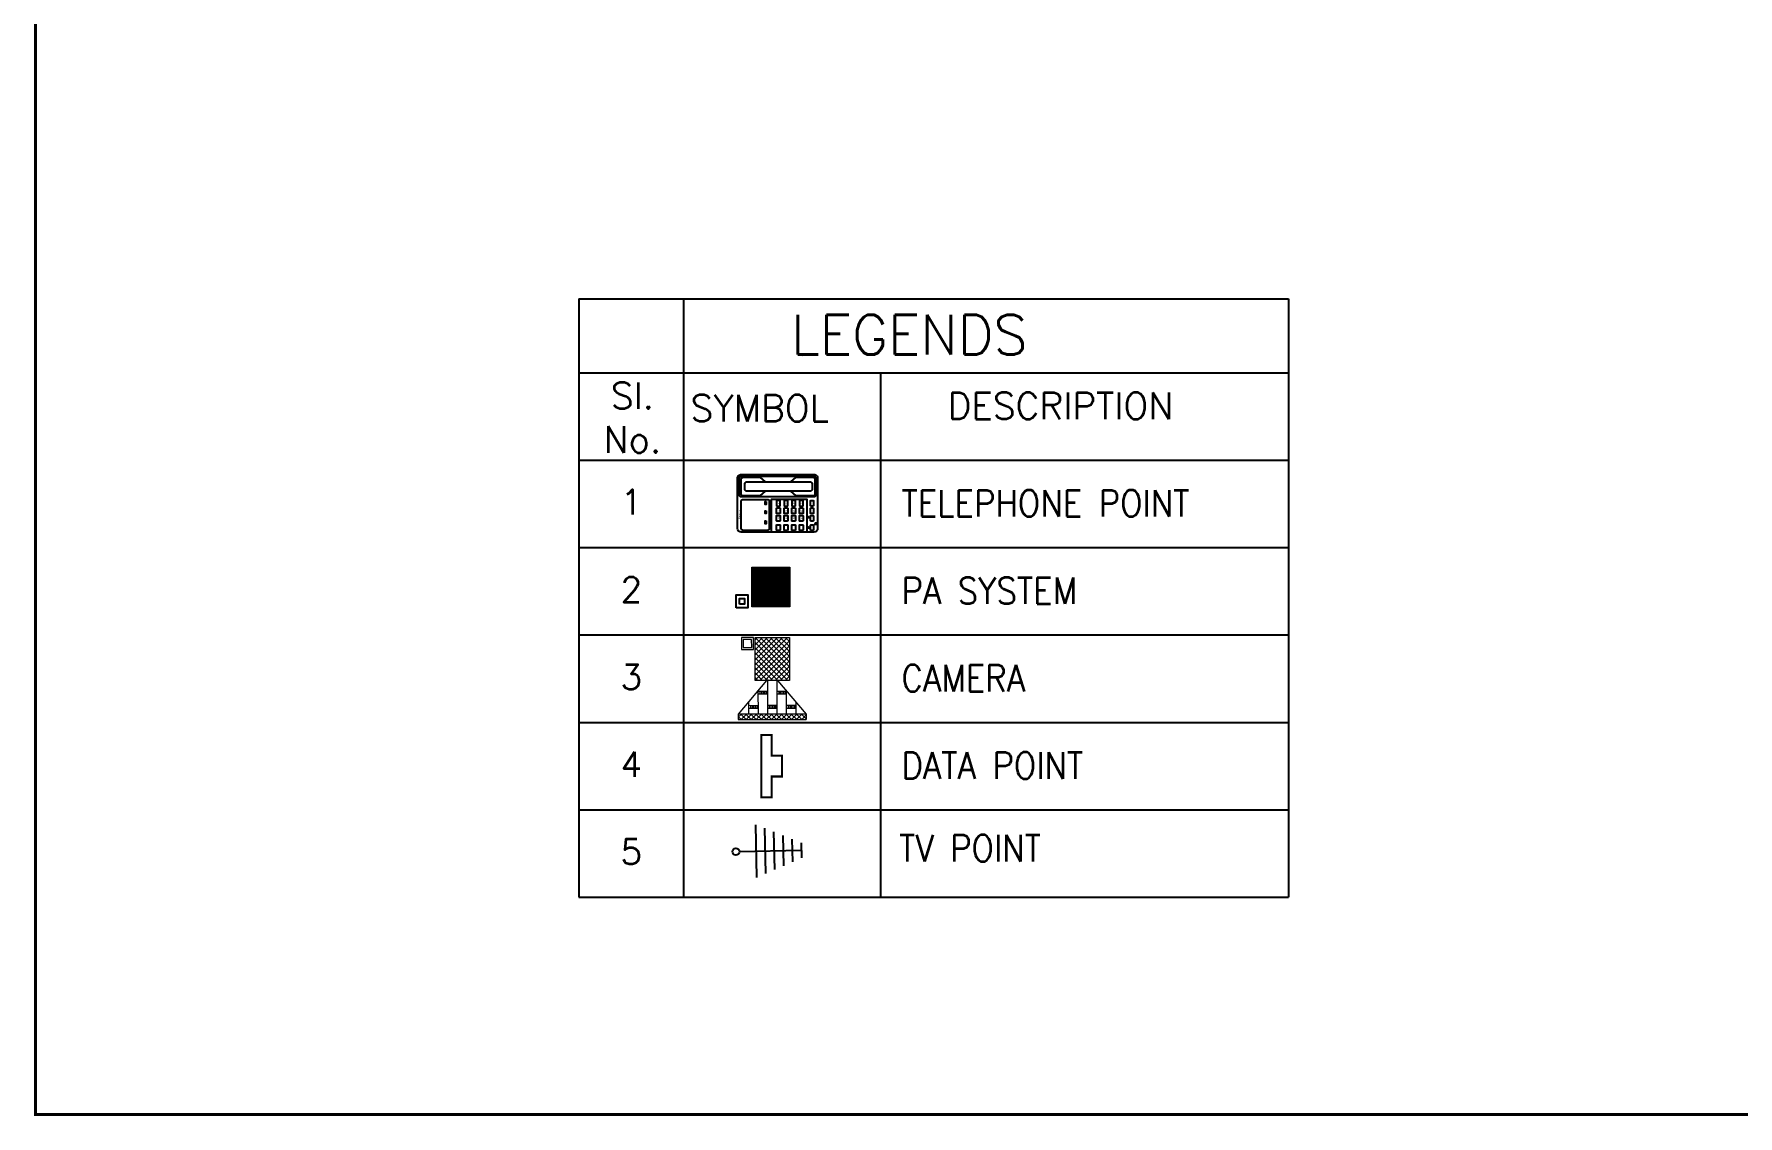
# Model space of a CAD drawing. Header units: inches. Extents: x -221585 to 401252, y -284294 to 332380.
# Drawn here: x 161017 to 164651, y 49881 to 52190 of the extents above; entities that cross this region are included whole.
import ezdxf
from ezdxf.enums import TextEntityAlignment as Align

# ---------------------------------------------------------------- set-up
doc = ezdxf.new("R2010")
doc.units = ezdxf.units.IN
doc.header["$MEASUREMENT"] = 0
for name, color, linetype, lineweight in [('A-SEC-TXT', 3, 'Continuous', 0), ('A-WALL', 1, 'Continuous', 9), ('Wall mount speaker', 2, 'Continuous', 0)]:
    doc.layers.add(name, color=color, linetype=linetype, lineweight=lineweight)
for name, color, linetype in [('AC-GRND-PATT', 251, 'Continuous'), ('ELV points', 7, 'Continuous'), ('Power', 7, 'Continuous'), ('TEL', 6, 'Continuous')]:
    doc.layers.add(name, color=color, linetype=linetype)
doc.styles.add('A', font='SIMPLEX', dxfattribs={"width": 0.9})
doc.styles.get("Standard").update_dxf_attribs({"font": 'arial.ttf'})
pattern_1 = [(135, (-206628.523, -439172.145), (31.0767903, 31.0767903), []), (45, (-206628.523, -439172.145), (31.0767903, -31.0767903), [])]

# ---------------------------------------------------------------- blocks, each defined once
blk = doc.blocks.new('A$C08703A85')
at = {"layer": 'AC-GRND-PATT', "lineweight": -2, "ltscale": 0.1}
h = blk.add_hatch(dxfattribs=at)
h.set_pattern_fill('ANSI37', color=0, scale=351.593746)
h.set_pattern_definition(pattern_1)
h.paths.add_polyline_path([(0, 837), (67, 837), (70, 834), (70, 6), (63, 0), (0, 0)])
h = blk.add_hatch(dxfattribs=at)
h.set_pattern_fill('BRSTONE', color=0, scale=351.593746)
h.set_pattern_definition([(180, (-206628.52, -439172.15), (-7e-13, 116.025936), []), (90, (-206944.96, -439172.15), (175.79687, 116.025936), [116.02594, -116.02594]), (90, (-206909.8, -439172.15), (175.79687, 116.025936), [116.02594, -116.02594]), (180, (-206944.96, -439152.81), (-175.796873, 116.025936), [-316.43437, 35.159375]), (180, (-206944.96, -439133.47), (-175.796873, 116.025936), [-316.43437, 35.159375]), (180, (-206944.96, -439114.13), (-175.796873, 116.025936), [-316.43437, 35.159375]), (180, (-206944.96, -439094.8), (-175.796873, 116.025936), [-316.43437, 35.159375]), (180, (-206944.96, -439075.46), (-175.796873, 116.025936), [-316.43437, 35.159375])])
h.paths.add_polyline_path([(70, 834), (481, 486), (481, 352), (70, 6)])
h = blk.add_hatch(dxfattribs=at)
h.set_pattern_fill('ANSI37', color=0, scale=351.593746)
h.set_pattern_definition(pattern_1)
h.paths.add_polyline_path([(1009, 628), (1009, 206), (481, 206), (481, 417), (481, 628)])
at = {"layer": 'A-WALL', "color": 10, "lineweight": -2, "ltscale": 0.1}
for p, q in [((0, 837), (0, 0)), ((70, 837), (0, 837)), ((481, 486), (67, 837)), ((70, 839), (70, 0)), ((481, 206), (481, 628)), ((481, 628), (1009, 628)), ((499, 472), (495, 475)), ((1009, 628), (1009, 206)), ((481, 352), (63, 0)), ((481, 206), (481, 417)), ((1009, 206), (481, 206))]:
    blk.add_line(p, q, dxfattribs=at)
at = {"layer": 'A-WALL', "color": 10, "linetype": 'ByBlock', "lineweight": -2, "ltscale": 0.1}
blk.add_line((70, 0), (0, 0), dxfattribs=at)
blk = doc.blocks.new('A$C1C8104B6')
at = {"color": 6}
for points in [[(737, 0), (887, 0), (887, 146), (737, 146)], [(760, 23), (864, 23), (864, 123), (760, 123)]]:
    blk.add_lwpolyline(points, close=True, dxfattribs=at)
at = {"layer": 'A-SEC-TXT', "rotation": 270}
blk.add_blockref('A$C08703A85', (90, 1009), dxfattribs=at)
blk = doc.blocks.new('data')
at = {"layer": 'Power', "color": 3, "const_width": 2}
blk.add_lwpolyline([(58948.7, 155709.8), (58948.7, 155714.8), (58948.7, 155719.8), (58958.7, 155719.8), (58968.7, 155719.8), (58968.7, 155724.8), (58968.7, 155729.8), (58978.7, 155729.8), (58988.7, 155729.8), (58988.7, 155719.8), (59008.7, 155719.8), (59008.7, 155709.8), (58948.7, 155709.8)], dxfattribs=at)
blk = doc.blocks.new('A$C54490F4E')
at = {"layer": 'Wall mount speaker', "ltscale": 0.1}
h = blk.add_hatch(dxfattribs=at)
h.set_pattern_fill('ANSI31', color=3, scale=50, style=0)
h.paths.add_polyline_path([(347, 332), (0, 332), (0, 0), (347, 0)])
at = {"layer": 'Wall mount speaker', "color": 3, "ltscale": 0.1}
blk.add_lwpolyline([(0, 332), (347, 332), (347, 0), (0, 0)], close=True, dxfattribs=at)
blk = doc.blocks.new('A$C1A917D7C')
at = {"layer": 'TEL', "elevation": 0}
for points in [[(0, 956), (227, 956), (227, 744), (0, 744)], [(63, 893), (164, 893), (164, 807), (63, 807)]]:
    blk.add_lwpolyline(points, close=True, dxfattribs=at)
at = {"layer": 'Wall mount speaker', "color": 2, "ltscale": 0.1, "xscale": 2.038325862171721, "yscale": 2.038325862171721, "zscale": 2.038325862171721}
blk.add_blockref('A$C54490F4E', (14, 0), dxfattribs=at)
blk = doc.blocks.new('A$C1A3D5E7F')
at = {"color": 1}
for points in [[(6.11, 4.12), (6.11, 0.28, -0.414214), (5.83, 0), (0.28, 0, -0.414214), (0, 0.28), (0, 4.12, -0.414214), (0.28, 4.41), (5.83, 4.41, -0.414214)], [(5.97, 4.12), (5.97, 2.84, -0.414214), (5.83, 2.7), (0.28, 2.7, -0.414214), (0.14, 2.84), (0.14, 4.12, -0.414214), (0.28, 4.27), (5.83, 4.27, -0.414214)], [(5.69, 3.7), (5.69, 3.27, -0.414214), (5.54, 3.13), (0.71, 3.13, -0.414214), (0.57, 3.27), (0.57, 3.7, -0.414214), (0.71, 3.84), (5.54, 3.84, -0.414214)], [(2.42, 2.36), (2.42, 0.28, -0.414214), (2.28, 0.14), (0.43, 0.14, -0.414214), (0.29, 0.28), (0.29, 2.36, -0.414214), (0.43, 2.5), (2.28, 2.5, -0.414214)], [(3.25, 2.03), (3.25, 2.4, 0.414214), (3.23, 2.43), (3, 2.43, 0.414214), (2.97, 2.4), (2.97, 2.03, 0.414214), (3, 2), (3.23, 2, 0.414214)], [(3.25, 1.82), (3.25, 1.45, -0.414214), (3.23, 1.43), (3, 1.43, -0.414214), (2.97, 1.45), (2.97, 1.82, -0.414214), (3, 1.85), (3.23, 1.85, -0.414214)], [(3.84, 2.03), (3.84, 2.4, 0.414214), (3.81, 2.43), (3.58, 2.43, 0.414214), (3.55, 2.4), (3.55, 2.03, 0.414214), (3.58, 2), (3.81, 2, 0.414214)], [(3.84, 1.82), (3.84, 1.45, -0.414214), (3.81, 1.43), (3.58, 1.43, -0.414214), (3.55, 1.45), (3.55, 1.82, -0.414214), (3.58, 1.85), (3.81, 1.85, -0.414214)], [(4.42, 2.03), (4.42, 2.4, 0.414214), (4.39, 2.43), (4.16, 2.43, 0.414214), (4.14, 2.4), (4.14, 2.03, 0.414214), (4.16, 2), (4.39, 2, 0.414214)], [(4.42, 1.82), (4.42, 1.45, -0.414214), (4.39, 1.43), (4.16, 1.43, -0.414214), (4.14, 1.45), (4.14, 1.82, -0.414214), (4.16, 1.85), (4.39, 1.85, -0.414214)], [(5, 2.03), (5, 2.4, 0.414214), (4.97, 2.43), (4.75, 2.43, 0.414214), (4.72, 2.4), (4.72, 2.03, 0.414214), (4.75, 2), (4.97, 2, 0.414214)], [(5, 1.82), (5, 1.45, -0.414214), (4.97, 1.43), (4.75, 1.43, -0.414214), (4.72, 1.45), (4.72, 1.82, -0.414214), (4.75, 1.85), (4.97, 1.85, -0.414214)], [(5.79, 2.4), (5.79, 2.03, -0.414214), (5.76, 2), (5.6, 2, -0.414214), (5.57, 2.03), (5.57, 2.4, -0.414214), (5.6, 2.43), (5.76, 2.43, -0.414214)], [(5.79, 1.82), (5.79, 1.45, -0.414214), (5.76, 1.43), (5.6, 1.43, -0.414214), (5.57, 1.45), (5.57, 1.82, -0.414214), (5.6, 1.85), (5.76, 1.85, -0.414214)], [(3.25, 1.25), (3.25, 0.88, -0.414214), (3.23, 0.85), (3, 0.85, -0.414214), (2.97, 0.88), (2.97, 1.25, -0.414214), (3, 1.28), (3.23, 1.28, -0.414214)], [(3.25, 0.54), (3.25, 0.17, -0.414214), (3.23, 0.14), (3, 0.14, -0.414214), (2.97, 0.17), (2.97, 0.54, -0.414214), (3, 0.57), (3.23, 0.57, -0.414214)], [(3.84, 1.25), (3.84, 0.88, -0.414214), (3.81, 0.85), (3.58, 0.85, -0.414214), (3.55, 0.88), (3.55, 1.25, -0.414214), (3.58, 1.28), (3.81, 1.28, -0.414214)], [(3.84, 0.54), (3.84, 0.17, -0.414214), (3.81, 0.14), (3.58, 0.14, -0.414214), (3.55, 0.17), (3.55, 0.54, -0.414214), (3.58, 0.57), (3.81, 0.57, -0.414214)], [(4.42, 1.25), (4.42, 0.88, -0.414214), (4.39, 0.85), (4.16, 0.85, -0.414214), (4.14, 0.88), (4.14, 1.25, -0.414214), (4.16, 1.28), (4.39, 1.28, -0.414214)], [(4.42, 0.54), (4.42, 0.17, -0.414214), (4.39, 0.14), (4.16, 0.14, -0.414214), (4.14, 0.17), (4.14, 0.54, -0.414214), (4.16, 0.57), (4.39, 0.57, -0.414214)], [(5, 1.25), (5, 0.88, -0.414214), (4.97, 0.85), (4.75, 0.85, -0.414214), (4.72, 0.88), (4.72, 1.25, -0.414214), (4.75, 1.28), (4.97, 1.28, -0.414214)], [(5, 0.54), (5, 0.17, -0.414214), (4.97, 0.14), (4.75, 0.14, -0.414214), (4.72, 0.17), (4.72, 0.54, -0.414214), (4.75, 0.57), (4.97, 0.57, -0.414214)], [(5.79, 1.25), (5.79, 0.88, -0.414214), (5.76, 0.85), (5.6, 0.85, -0.414214), (5.57, 0.88), (5.57, 1.25, -0.414214), (5.6, 1.28), (5.76, 1.28, -0.414214)], [(5.79, 0.54), (5.79, 0.17, -0.414214), (5.76, 0.14), (5.6, 0.14, -0.414214), (5.57, 0.17), (5.57, 0.54, -0.414214), (5.6, 0.57), (5.76, 0.57, -0.414214)]]:
    blk.add_lwpolyline(points, format="xyb", close=True, dxfattribs=at)
for points in [[(2.11, 3.13), (1.71, 2.77), (0.43, 2.77, -0.414214), (0.28, 2.91), (0.28, 4.05, -0.414214), (0.43, 4.19), (1.71, 4.19), (2.11, 3.84)], [(4.07, 3.84), (4.48, 4.19), (5.76, 4.19, -0.414214), (5.9, 4.05), (5.9, 2.91, -0.414214), (5.76, 2.77), (4.48, 2.77), (4.07, 3.13)]]:
    blk.add_lwpolyline(points, format="xyb", dxfattribs=at)
for points in [[(2.18, 2.34), (2.18, 2.12), (2.1, 2.12), (2.1, 2.34)], [(2.18, 1.64), (2.18, 1.43), (2.1, 1.43), (2.1, 1.64)], [(2.18, 0.86), (2.18, 0.64), (2.1, 0.64), (2.1, 0.86)], [(6.02, 0.66), (6.02, 0.68), (5.91, 0.68), (5.91, 0.66)], [(6.02, 0.65), (6.02, 0.63), (5.91, 0.63), (5.91, 0.65)], [(6.02, 0.61), (6.02, 0.6), (5.91, 0.6), (5.91, 0.61)]]:
    blk.add_lwpolyline(points, close=True, dxfattribs=at)
blk.add_lwpolyline([(5.31, 0), (5.31, 2.5), (2.57, 2.5), (2.57, 0)], dxfattribs=at)
for centre in [(5.43, 1.14), (5.43, 0.35)]:
    blk.add_circle(centre, 0.0499, dxfattribs=at)
for s, height, p in [('Panasonic', 0.0995, (0.15, 1.36)), ('1', 0.142, (3.15, 2.21)), ('2', 0.142, (3.15, 1.64)), ('4', 0.142, (3.73, 2.21)), ('5', 0.142, (3.73, 1.64)), ('7', 0.142, (4.31, 2.21)), ('8', 0.142, (4.31, 1.64)), ('*', 0.142, (4.9, 2.21)), ('0', 0.142, (4.9, 1.64)), ('3', 0.142, (3.15, 1.06)), ('6', 0.142, (3.73, 1.06)), ('9', 0.142, (4.31, 1.06)), ('#', 0.142, (4.9, 1.06)), ('MIC', 0.0498, (5.86, 0.64))]:
    blk.add_text(s, height=height, rotation=90, dxfattribs=at).set_placement(p, align=Align.MIDDLE)
blk = doc.blocks.new('tv point')
at = {"color": 1}
for p, q in [((5130.8518, -920.2757), (5130.8518, -920.3758)), ((5130.8689, -920.2828), (5130.8689, -920.3687)), ((5130.8861, -920.29), (5130.8861, -920.3615)), ((5130.9033, -920.2972), (5130.9033, -920.3544)), ((5130.9204, -920.3043), (5130.9204, -920.3472)), ((5130.9376, -920.3115), (5130.9376, -920.3401)), ((5130.8205, -920.3258), (5130.9376, -920.3258))]:
    blk.add_line(p, q, dxfattribs=at)
blk.add_circle((5130.8138, -920.3258), 0.00664, dxfattribs=at)

msp = doc.modelspace()

# ---------------------------------------------------------------- linework, layer by layer
at = {"color": 3}
for p, q in [((162179.2, 51624.9), (163693, 51624.9)), ((163693, 51466.7), (162179.2, 51466.7)), ((162179.2, 51280.8), (162845.9, 51280.8)), ((162179.2, 51280.8), (163693, 51280.8)), ((162845.9, 51280.8), (163693, 51280.8)), ((162179.2, 51094.2), (163693, 51094.2)), ((162179.2, 50907.7), (163693, 50907.7)), ((162179.2, 50721.2), (163693, 50721.2)), ((162179.2, 50534.6), (163693, 50534.6)), ((162179.2, 50348.1), (163693, 50348.1))]:
    msp.add_line(p, q, dxfattribs=at)
for p, q in [((162179.2, 51624.9), (162179.2, 50348.1)), ((162402.3, 51624.9), (162402.3, 50348.1)), ((163693, 51624.9), (163693, 50348.1)), ((162822.1, 51466.7), (162822.1, 50348.1))]:
    msp.add_line(p, q)
at = {"color": 6, "const_width": 6.3}
msp.add_lwpolyline([(169635.6, 49884.5), (161020.2, 49884.5), (161020.2, 55685.7), (169635.6, 55685.7)], close=True, dxfattribs=at)
at = {"color": 230, "linetype": 'Continuous', "lineweight": 9, "true_color": 0x0000e6}
msp.add_lwpolyline([(162643.8, 51511.4), (162656.7, 51504.4), (162656.7, 51504.4)], dxfattribs=at)

# ---------------------------------------------------------------- block references
at = {"linetype": 'ByBlock', "lineweight": -3, "xscale": 28, "yscale": 28, "zscale": 28}
msp.add_blockref('A$C1A3D5E7F', (162517.3, 51126.9), dxfattribs=at)
at = {"xscale": 1125, "yscale": 1125, "zscale": 1125, "rotation": 1.176783000597571}
msp.add_blockref('tv point', (-5629697.7, 967049, -0.4), dxfattribs=at)
at = {"layer": 'A-SEC-TXT', "color": 30, "xscale": 0.12012, "yscale": 0.12012, "zscale": 0.12012, "rotation": 89.99999999999999}
msp.add_blockref('A$C1A917D7C', (162629.1, 50965.8), dxfattribs=at)
at = {"layer": 'A-SEC-TXT', "xscale": 0.17325, "yscale": 0.17325, "zscale": 0.17325, "rotation": 180.069765883491}
msp.add_blockref('A$C1C8104B6', (162679.3, 50902.4), dxfattribs=at)
at = {"layer": 'ELV points', "xscale": 2.216327740261543, "yscale": 2.216327740261543, "zscale": 2.216327740261543, "rotation": 270}
msp.add_blockref('data', (-182535.9, 181344), dxfattribs=at)

# ---------------------------------------------------------------- texts
at = {"color": 6, "style": 'A'}
for s, height, p in [('LEGENDS', 84.73, (162631.3, 51505.9)), ('DESCRIPTION', 56.486, (162965.3, 51368.4)), ('SYMBOL', 56.49, (162417.3, 51363.4))]:
    msp.add_text(s, height=height, dxfattribs=at).set_placement(p)
for s, p in [('Sl.', (162293.4, 51390.1)), ('No.', (162293.4, 51296.5))]:
    msp.add_text(s, height=56.49, dxfattribs=at).set_placement(p, align=Align.CENTER)
at = {"color": 7, "style": 'A'}
for s, p in [('1', (162268, 51164.5)), ('2', (162268, 50978)), ('3', (162268, 50791.4)), ('4', (162268, 50604.9)), ('5', (162268, 50418.3))]:
    msp.add_text(s, height=53.5, dxfattribs=at).set_placement(p)
at = {"color": 0, "attachment_point": 1, "style": 'A'}
for s, insert, char_height in [('TELEPHONE POINT', (162867.1, 51217), 56.486), ('PA SYSTEM', (162867.1, 51030.4), 56.49), ('CAMERA', (162867.1, 50843.9), 56.49), ('DATA POINT', (162867.1, 50657.4), 56.49), ('TV POINT', (162861.9, 50481), 56.49)]:
    msp.add_mtext_dynamic_manual_height_columns(s, width=6955.156, gutter_width=12.5, heights=[0], dxfattribs=dict(at, insert=insert, char_height=char_height))

doc.saveas('drawing.dxf')
